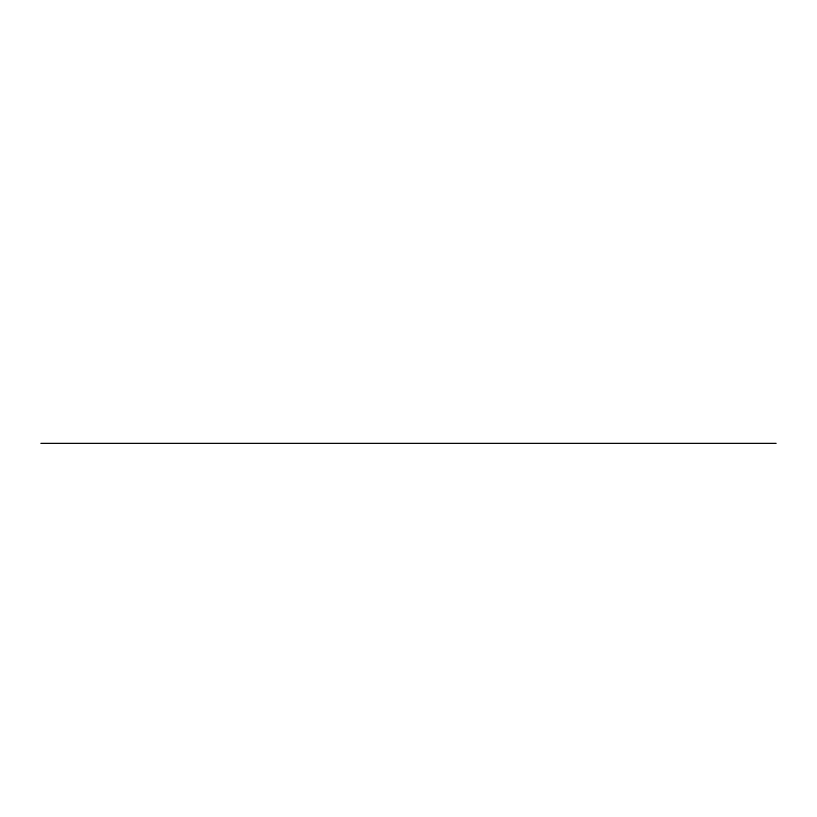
<?xml version="1.0" encoding="UTF-8"?>
<svg xmlns="http://www.w3.org/2000/svg" width="817" height="817" viewBox="0 0 817 817"><rect width="100%" height="100%" fill="white"/><g stroke="black" fill="none" stroke-linecap="round" stroke-linejoin="round"><path stroke-width="1.23" d="M40.85 443.365L776.15 443.365"/></g></svg>
